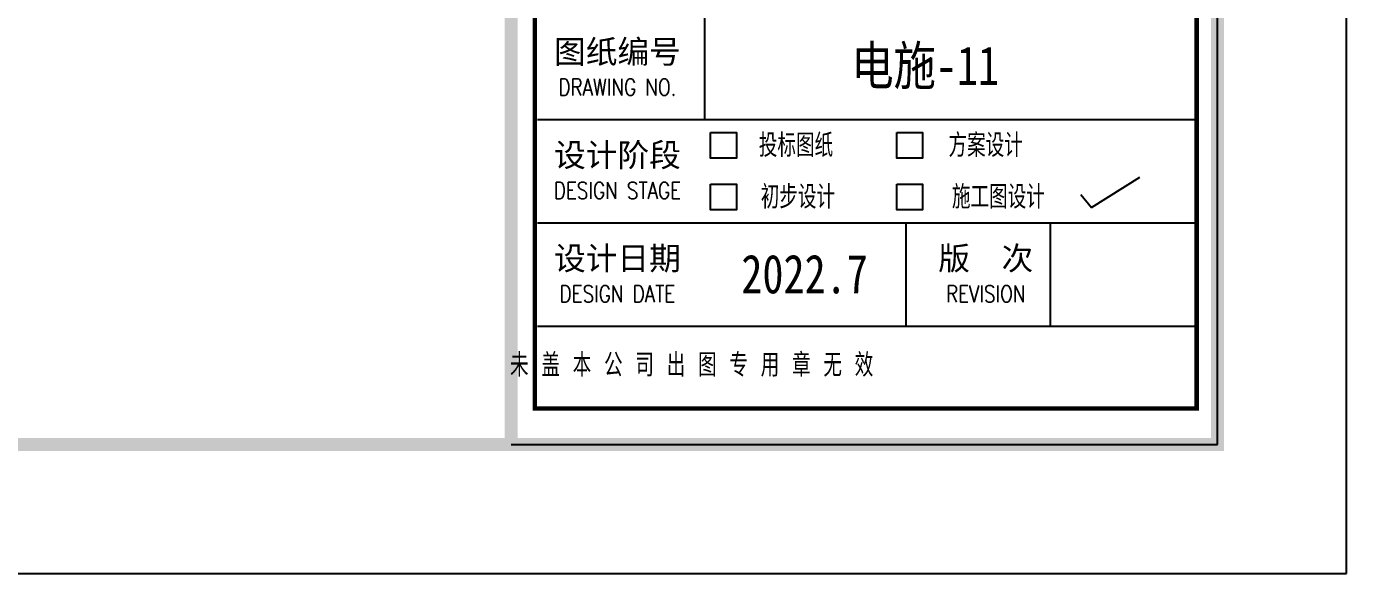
# Model space of a CAD drawing. Extents: x 815029915 to 815825525, y 579155098 to 579748855.
# Drawn here: x 815394869 to 815405096, y 579529894 to 579534132 of the extents above; entities that cross this region are included whole.
import ezdxf
from ezdxf.enums import TextEntityAlignment as Align

# ---------------------------------------------------------------- set-up
doc = ezdxf.new("R2010")
doc.units = 0
doc.header["$LTSCALE"] = 100
doc.header["$MEASUREMENT"] = 0
for name, color, linetype in [('TK', 7, 'Continuous'), ('ZG-图号', 2, 'Continuous'), ('ZG-图框层', 4, 'Continuous'), ('zm', 1, 'Continuous')]:
    doc.layers.add(name, color=color, linetype=linetype)
doc.styles.add('-宋体', font='', dxfattribs={"width": 0.8})
doc.styles.add('基本字体', font='simplex.shx', dxfattribs={"height": 180, "bigfont": 'hztxt.shx'})
doc.styles.get('-宋体').set_extended_font_data('SimSun')

# ---------------------------------------------------------------- blocks, each defined once
blk = doc.blocks.new('CCIAD-TK-A0-图签')
at = {"layer": 'TK'}
for p, q in [((1139.27, 51.63), (1139.27, 35.63)), ((1126.32, 35.63), (1177.39, 35.63)), ((1128.32, 35.63), (1177.39, 35.63)), ((1128.32, 35.63), (1177.39, 35.63)), ((1128.32, 35.63), (1177.39, 35.63)), ((1128.32, 35.63), (1177.39, 35.63)), ((1126.32, 27.63), (1177.39, 27.63)), ((1128.32, 27.63), (1177.39, 27.63)), ((1154.86, 27.63), (1154.86, 19.63)), ((1166.05, 27.63), (1166.05, 19.63)), ((1126.32, 19.63), (1177.39, 19.63)), ((1128.32, 19.63), (1168.32, 19.63))]:
    blk.add_line(p, q, dxfattribs=at)
at = {"layer": 'TK', "const_width": 1}
blk.add_lwpolyline([(1124.29, 10.46), (1124.29, 831)], dxfattribs=at)
at = {"layer": 'TK'}
blk.add_lwpolyline([(1124.29, 10.46), (1179, 10.46), (1179, 831)], dxfattribs=at)
at = {"layer": 'TK', "const_width": 0.347}
blk.add_lwpolyline([(1126.12, 185.4), (1177.39, 185.4), (1177.39, 13.25), (1126.12, 13.25)], close=True, dxfattribs=at)
at = {"layer": 'TK'}
for points in [[(1139.74, 34.63), (1141.74, 34.63), (1141.74, 32.63), (1139.74, 32.63)], [(1154.15, 34.63), (1156.15, 34.63), (1156.15, 32.63), (1154.15, 32.63)], [(1139.74, 30.63), (1141.74, 30.63), (1141.74, 28.63), (1139.74, 28.63)], [(1154.15, 30.63), (1156.15, 30.63), (1156.15, 28.63), (1154.15, 28.63)]]:
    blk.add_lwpolyline(points, close=True, dxfattribs=at)
at = {"layer": 'TK', "style": '基本字体', "width": 0.8}
for s, p in [('投标图纸', (1146.35, 33.63)), ('方案设计  ', (1162.03, 33.63)), ('初步设计', (1146.5, 29.63)), ('施工图设计', (1162.03, 29.63))]:
    blk.add_text(s, height=1.8, dxfattribs=at).set_placement(p, align=Align.MIDDLE_CENTER)
blk.add_text('未 盖 本 公 司 出 图 专 用 章 无 效', height=1.8, dxfattribs=at).set_placement((1152.34, 16.61), align=Align.MIDDLE_RIGHT)
at = {"layer": 'TK', "char_height": 1.8, "attachment_point": 5, "style": '基本字体'}
for s, insert, width in [('{\\fSimHei|b0|i0|c134|p49;图纸编号 \\W0.8;\\P\\Fsimplex,hztxt|c134;\\H0.7222x;DRAWING NO.\\H1.3847x; }', (1132.52, 39.63), 11.6), ('{\\fSimHei|b0|i0|c134|p49;设计阶段\\W0.8;\\P\\Fsimplex,hztxt|c134;\\H0.7222x;DESIGN STAGE}', (1132.52, 31.63), 11.6), ('{\\fSimHei|b0|i0|c134|p49;设计日期\\fKaiTi_GB2312|b0|i0|c134|p49;\\H1.167x;\\W0.8;\\P\\Fsimplex,hztxt|c134;\\H0.619x;DESIGN DATE }', (1132.52, 23.63), 11.6), ('{\\fSimHei|b0|i0|c134|p49;版  次\\Fsimplex,hztxt|c134;\\H0.7222x;\\W0.8;REVISION}', (1161.05, 23.63), 10)]:
    blk.add_mtext(s, dxfattribs=dict(at, insert=insert, width=width))
blk = doc.blocks.new('ll')
at = {"layer": 'ZG-图框层'}
blk.add_lwpolyline([(815136770, 579524220), (815255670, 579524220), (815255670, 579608320), (815136770, 579608320)], close=True, dxfattribs=at)

msp = doc.modelspace()

# ---------------------------------------------------------------- linework, layer by layer
at = {"layer": 'ZG-图框层'}
msp.add_lwpolyline([(815286195.5, 579529893.5), (815405095.5, 579529893.5), (815405095.5, 579613993.5), (815286195.5, 579613993.5)], close=True, dxfattribs=at)
at = {"layer": 'ZG-图框层', "const_width": 100}
msp.add_lwpolyline([(815288695.5, 579530893.5), (815404095.5, 579530893.5), (815404095.5, 579612993.5), (815288695.5, 579612993.5)], close=True, dxfattribs=at)
at = {"layer": 'zm'}
for p, q in [((815403118.8, 579532728.2), (815403493.3, 579532963.1)), ((815403038, 579532830.9), (815403118.8, 579532728.2))]:
    msp.add_line(p, q, dxfattribs=at)

# ---------------------------------------------------------------- block references
at = {"layer": 'TK', "xscale": 100, "yscale": 100, "zscale": 100}
msp.add_blockref('CCIAD-TK-A0-图签', (815286195.5, 579529847.9), dxfattribs=at)
at = {"layer": 'zm', "color": 1}
msp.add_blockref('ll', (149425.4, 5673.6), dxfattribs=at)

# ---------------------------------------------------------------- texts
at = {"layer": 'ZG-图号', "style": '-宋体', "width": 0.8}
for s, p in [('电施-11', (815401831.3, 579533834.3)), ('2022.7', (815400897, 579532212.1))]:
    msp.add_text(s, height=300, dxfattribs=at).set_placement(p, align=Align.MIDDLE)

doc.saveas('drawing.dxf')
